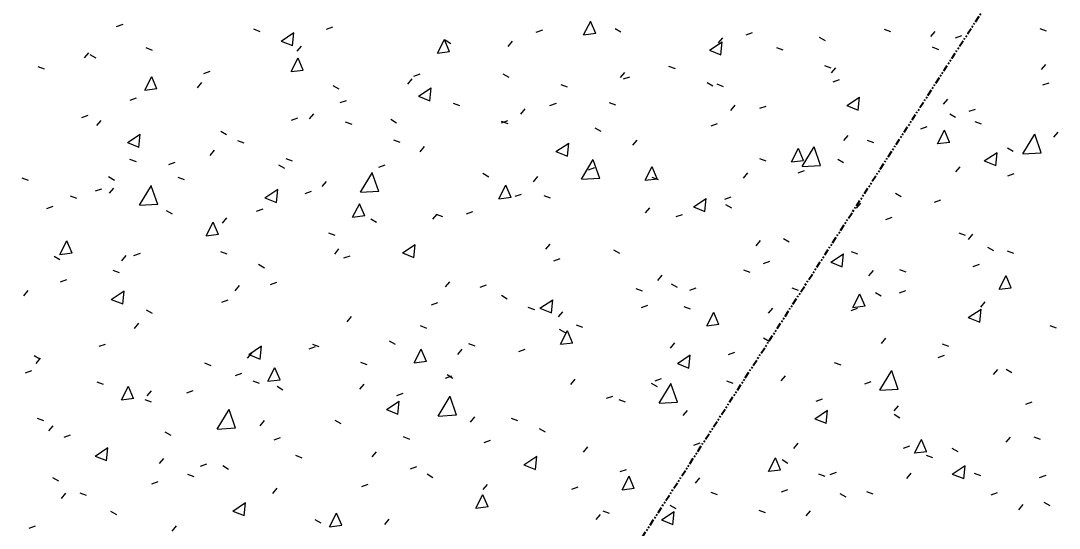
# Model space of a CAD drawing. Header units: centimetres. Extents: x -4512 to 25286, y -2765 to 13485.
# Drawn here: x 21457.6 to 21521.5, y 10960.1 to 10991.4 of the extents above; entities that cross this region are included whole.
import ezdxf

# ---------------------------------------------------------------- set-up
doc = ezdxf.new("R2010")
doc.units = ezdxf.units.CM
doc.linetypes.add('Grundgrenze', pattern=[0.9, 0.4, -0.1, 0.1, -0.1, 0.1, -0.1])
for name, color, linetype, lineweight in [('A-ANNO-DIMS', 7, 'Continuous', 5), ('A-ANNO-DIMS-50', 7, 'Continuous', 5), ('A-FLOR', 7, 'Continuous', 9), ('A-FLOR-PATT', 7, 'Continuous', 9)]:
    doc.layers.add(name, color=color, linetype=linetype, lineweight=lineweight)
doc.layers.add('C-PROP-LINE', color=96, linetype='Grundgrenze', lineweight=25, true_color=0x008000)
doc.styles.add('Arial Unicode MS_3', font='ARIALUNI.ttf', dxfattribs={"width": 0.8, "height": 9})
doc.dimstyles.new('M_1_100', dxfattribs={"dimscale": 30.48, "dimtxt": 9.052604, "dimasz": 0.098425, "dimexe": 0.246063, "dimexo": 0.0625, "dimgap": 0.032808, "dimtad": 1, "dimdec": 1, "dimrnd": 0.5, "dimdsep": 46, "dimtxsty": 'Arial Unicode MS_3', "dimblk1": 'OBLIQUE', "dimblk2": 'OBLIQUE', "dimsah": 1, "dimcen": 0.09, "dimazin": 0, "dimtfac": 1, "dimtdec": 4, "dimtix": 1, "dimtmove": 0, "dimatfit": 3, "dimfxl": 0.246063, "dimfxlon": 1, "dimtvp": 1, "dimtolj": 1, "dimtzin": 0, "dimlwd": 13, "dimlwe": 13, "dimarcsym": 2})

# ---------------------------------------------------------------- blocks, each defined once
blk = doc.blocks.new('FP_53-DD - FOK AF 300')
at = {"layer": 'A-FLOR-PATT', "color": 8, "lineweight": 5, "true_color": 0x787878}
for p, q in [((34786.866, 10991.012), (34787.257, 10991.153)), ((34795.292, 10990.865), (34795.684, 10990.719)), ((34799.786, 10990.849), (34800.177, 10990.99)), ((34812.7, 10990.678), (34813.091, 10990.819)), ((34815.613, 10990.512), (34816.047, 10991.353)), ((34816.361, 10990.596), (34816.045, 10991.343)), ((34817.544, 10990.9), (34817.905, 10990.688)), ((34834.107, 10990.863), (34834.498, 10990.717)), ((34843.698, 10990.891), (34844.09, 10990.744)), ((34796.984, 10990.124), (34797.772, 10990.645)), ((34796.984, 10990.124), (34797.69, 10989.841)), ((34797.69, 10989.829), (34797.773, 10990.633)), ((34806.609, 10989.377), (34807.044, 10990.218)), ((34807.357, 10989.461), (34807.042, 10990.208)), ((34807.085, 10990.188), (34807.446, 10989.976)), ((34810.976, 10989.79), (34811.243, 10990.11)), ((34815.612, 10990.513), (34816.362, 10990.608)), ((34823.911, 10990.009), (34824.178, 10990.328)), ((34825.608, 10990.5), (34825.999, 10990.64)), ((34830.11, 10990.367), (34830.471, 10990.155)), ((34836.986, 10990.393), (34837.252, 10990.712)), ((34838.511, 10990.314), (34838.901, 10990.454)), ((34788.653, 10989.714), (34789.045, 10989.569)), ((34797.974, 10989.491), (34798.241, 10989.811)), ((34806.609, 10989.378), (34807.359, 10989.473)), ((34823.36, 10989.562), (34824.147, 10990.082)), ((34823.36, 10989.562), (34824.065, 10989.278)), ((34824.065, 10989.266), (34824.147, 10990.07)), ((34827.477, 10989.725), (34827.869, 10989.579)), ((34837.071, 10989.756), (34837.463, 10989.609)), ((34784.882, 10989.083), (34785.149, 10989.402)), ((34785.224, 10989.292), (34785.586, 10989.08)), ((34797.602, 10988.237), (34798.037, 10989.079)), ((34798.351, 10988.322), (34798.035, 10989.069)), ((34782.013, 10988.561), (34782.405, 10988.416)), ((34792.236, 10988.126), (34792.627, 10988.267)), ((34797.602, 10988.239), (34798.353, 10988.334)), ((34817.872, 10987.87), (34818.139, 10988.189)), ((34820.846, 10988.585), (34821.238, 10988.439)), ((34830.443, 10988.619), (34830.834, 10988.473)), ((34830.865, 10988.157), (34831.131, 10988.475)), ((34843.791, 10988.363), (34844.057, 10988.682)), ((34788.593, 10987.094), (34789.028, 10987.936)), ((34789.341, 10987.179), (34789.026, 10987.926)), ((34791.844, 10987.242), (34792.111, 10987.562)), ((34804.788, 10987.473), (34805.055, 10987.792)), ((34805.154, 10987.96), (34805.545, 10988.101)), ((34810.642, 10988.103), (34811.003, 10987.891)), ((34818.066, 10987.787), (34818.457, 10987.928)), ((34823.211, 10987.574), (34823.572, 10987.362)), ((34830.972, 10987.606), (34831.363, 10987.746)), ((34843.873, 10987.417), (34844.263, 10987.557)), ((34788.592, 10987.096), (34789.343, 10987.191)), ((34800.18, 10987.386), (34800.541, 10987.175)), ((34805.448, 10986.724), (34806.236, 10987.244)), ((34806.153, 10986.429), (34806.236, 10987.233)), ((34814.214, 10987.443), (34814.605, 10987.297)), ((34823.812, 10987.479), (34824.204, 10987.333)), ((34787.707, 10986.491), (34788.098, 10986.633)), ((34800.627, 10986.329), (34801.018, 10986.47)), ((34805.448, 10986.724), (34806.153, 10986.44)), ((34807.579, 10986.298), (34807.971, 10986.152)), ((34813.542, 10986.159), (34813.933, 10986.299)), ((34817.18, 10986.338), (34817.572, 10986.192)), ((34831.817, 10986.153), (34832.604, 10986.672)), ((34832.522, 10985.857), (34832.604, 10986.66)), ((34837.756, 10986.23), (34838.023, 10986.549)), ((34798.745, 10985.328), (34799.011, 10985.647)), ((34811.746, 10985.627), (34812.013, 10985.946)), ((34824.682, 10985.846), (34824.948, 10986.165)), ((34826.45, 10985.981), (34826.841, 10986.121)), ((34831.817, 10986.153), (34832.521, 10985.868)), ((34838.148, 10985.644), (34838.509, 10985.431)), ((34839.353, 10985.795), (34839.744, 10985.935)), ((34784.713, 10985.41), (34785.105, 10985.552)), ((34785.652, 10984.919), (34785.919, 10985.238)), ((34797.635, 10985.25), (34798.026, 10985.391)), ((34800.943, 10985.151), (34801.335, 10985.005)), ((34803.738, 10985.303), (34804.099, 10985.091)), ((34810.546, 10985.194), (34810.938, 10985.048)), ((34810.551, 10985.082), (34810.942, 10985.223)), ((34823.461, 10984.906), (34823.852, 10985.046)), ((34839.693, 10985.164), (34840.084, 10985.018)), ((34787.524, 10983.869), (34788.312, 10984.391)), ((34788.23, 10983.575), (34788.313, 10984.379)), ((34793.273, 10984.583), (34793.634, 10984.371)), ((34816.311, 10984.779), (34816.672, 10984.567)), ((34836.365, 10984.722), (34836.756, 10984.862)), ((34837.397, 10983.804), (34837.831, 10984.645)), ((34838.144, 10983.888), (34837.828, 10984.635)), ((34842.648, 10983.179), (34843.381, 10984.393)), ((34843.777, 10983.231), (34843.378, 10984.38)), ((34844.562, 10984.201), (34844.828, 10984.519)), ((34787.524, 10983.869), (34788.23, 10983.586)), ((34794.305, 10984.002), (34794.697, 10983.856)), ((34803.911, 10984.048), (34804.303, 10983.902)), ((34813.91, 10983.322), (34814.698, 10983.842)), ((34814.616, 10983.026), (34814.698, 10983.83)), ((34818.643, 10983.707), (34818.909, 10984.026)), ((34831.635, 10983.994), (34831.902, 10984.313)), ((34833.065, 10984.028), (34833.456, 10983.882)), ((34837.396, 10983.806), (34838.146, 10983.9)), ((34792.614, 10983.079), (34792.881, 10983.398)), ((34805.559, 10983.31), (34805.826, 10983.629)), ((34813.91, 10983.322), (34814.615, 10983.038)), ((34828.4, 10982.678), (34828.834, 10983.519)), ((34829.147, 10982.762), (34828.832, 10983.509)), ((34829.063, 10982.401), (34829.797, 10983.615)), ((34830.192, 10982.453), (34829.794, 10983.602)), ((34840.272, 10982.741), (34841.059, 10983.26)), ((34840.977, 10982.445), (34841.059, 10983.249)), ((34841.703, 10983.555), (34842.063, 10983.343)), ((34842.648, 10983.181), (34843.78, 10983.245)), ((34787.666, 10982.85), (34788.058, 10982.705)), ((34790.085, 10982.526), (34790.476, 10982.667)), ((34796.832, 10982.5), (34797.193, 10982.289)), ((34797.274, 10982.9), (34797.666, 10982.754)), ((34803.004, 10982.363), (34803.395, 10982.504)), ((34815.471, 10981.613), (34816.206, 10982.828)), ((34816.601, 10981.666), (34816.202, 10982.815)), ((34826.435, 10982.889), (34826.826, 10982.743)), ((34828.399, 10982.68), (34829.149, 10982.774)), ((34829.063, 10982.402), (34830.195, 10982.467)), ((34831.252, 10982.854), (34831.613, 10982.642)), ((34840.272, 10982.741), (34840.977, 10982.457)), ((34801.873, 10980.817), (34802.608, 10982.032)), ((34803.003, 10980.87), (34802.605, 10982.019)), ((34809.408, 10981.981), (34809.769, 10981.769)), ((34812.517, 10981.465), (34812.784, 10981.784)), ((34815.918, 10982.192), (34816.309, 10982.333)), ((34819.4, 10981.548), (34819.834, 10982.389)), ((34820.148, 10981.632), (34819.832, 10982.379)), ((34825.453, 10981.684), (34825.719, 10982.002)), ((34828.826, 10982.014), (34829.217, 10982.154)), ((34838.528, 10982.068), (34838.794, 10982.387)), ((34841.729, 10981.827), (34842.119, 10981.967)), ((34781.025, 10981.697), (34781.417, 10981.551)), ((34786.364, 10981.777), (34786.726, 10981.565)), ((34788.268, 10980.011), (34789.003, 10981.227)), ((34789.399, 10980.066), (34789, 10981.214)), ((34790.635, 10981.749), (34791.027, 10981.604)), ((34799.515, 10981.165), (34799.782, 10981.484)), ((34810.397, 10980.414), (34810.832, 10981.256)), ((34811.145, 10980.499), (34810.829, 10981.245)), ((34815.471, 10981.615), (34816.604, 10981.681)), ((34819.399, 10981.55), (34820.15, 10981.644)), ((34819.803, 10981.749), (34820.195, 10981.603)), ((34783.995, 10980.597), (34784.387, 10980.451)), ((34785.556, 10980.891), (34785.947, 10981.033)), ((34786.422, 10980.756), (34786.689, 10981.075)), ((34795.991, 10980.474), (34796.78, 10980.995)), ((34796.697, 10980.18), (34796.78, 10980.984)), ((34798.478, 10980.731), (34798.869, 10980.872)), ((34801.873, 10980.818), (34803.006, 10980.885)), ((34810.397, 10980.416), (34811.147, 10980.511)), ((34811.394, 10980.564), (34811.785, 10980.704)), ((34813.17, 10980.605), (34813.562, 10980.46)), ((34824.304, 10980.388), (34824.695, 10980.529)), ((34834.807, 10980.766), (34835.168, 10980.554)), ((34782.562, 10979.81), (34782.953, 10979.952)), ((34788.268, 10980.012), (34789.402, 10980.08)), ((34795.991, 10980.474), (34796.697, 10980.191)), ((34801.391, 10979.276), (34801.826, 10980.118)), ((34802.139, 10979.361), (34801.824, 10980.107)), ((34822.371, 10979.917), (34823.158, 10980.437)), ((34822.371, 10979.918), (34823.076, 10979.634)), ((34823.076, 10979.622), (34823.158, 10980.426)), ((34824.354, 10980.062), (34824.715, 10979.85)), ((34832.407, 10979.832), (34832.673, 10980.151)), ((34837.209, 10980.205), (34837.599, 10980.345)), ((34789.924, 10979.696), (34790.286, 10979.484)), ((34793.385, 10978.917), (34793.652, 10979.236)), ((34795.485, 10979.652), (34795.876, 10979.793)), ((34801.391, 10979.278), (34802.141, 10979.373)), ((34806.33, 10979.148), (34806.597, 10979.467)), ((34806.535, 10979.46), (34806.927, 10979.315)), ((34808.403, 10979.487), (34808.794, 10979.627)), ((34819.414, 10979.545), (34819.681, 10979.864)), ((34821.315, 10979.313), (34821.706, 10979.454)), ((34834.221, 10979.132), (34834.612, 10979.272)), ((34792.382, 10978.134), (34792.817, 10978.976)), ((34793.131, 10978.219), (34792.815, 10978.965)), ((34802.504, 10979.181), (34802.865, 10978.969)), ((34792.382, 10978.135), (34793.133, 10978.231)), ((34799.899, 10978.313), (34800.29, 10978.167)), ((34827.91, 10977.976), (34828.271, 10977.764)), ((34838.712, 10978.31), (34839.103, 10978.164)), ((34839.299, 10977.907), (34839.566, 10978.226)), ((34783.37, 10976.987), (34783.805, 10977.829)), ((34784.119, 10977.073), (34783.803, 10977.819)), ((34800.287, 10977.003), (34800.553, 10977.322)), ((34804.457, 10977.077), (34805.245, 10977.598)), ((34805.163, 10976.782), (34805.246, 10977.586)), ((34813.289, 10977.303), (34813.556, 10977.622)), ((34826.224, 10977.522), (34826.491, 10977.841)), ((34840.473, 10977.439), (34840.834, 10977.227)), ((34783.015, 10976.888), (34783.376, 10976.677)), ((34783.37, 10976.989), (34784.121, 10977.085)), ((34787.193, 10976.594), (34787.46, 10976.913)), ((34787.934, 10976.928), (34788.326, 10977.069)), ((34793.26, 10977.163), (34793.652, 10977.017)), ((34800.856, 10976.767), (34801.247, 10976.908)), ((34804.457, 10977.077), (34805.163, 10976.794)), ((34813.772, 10976.599), (34814.162, 10976.739)), ((34817.453, 10977.267), (34817.815, 10977.056)), ((34830.83, 10976.511), (34831.617, 10977.031)), ((34831.535, 10976.216), (34831.617, 10977.019)), ((34832.083, 10977.173), (34832.475, 10977.027)), ((34841.677, 10977.203), (34842.068, 10977.057)), ((34795.598, 10976.378), (34795.959, 10976.167)), ((34825.453, 10976.033), (34825.845, 10975.888)), ((34826.681, 10976.422), (34827.072, 10976.563)), ((34830.83, 10976.511), (34831.535, 10976.228)), ((34835.049, 10976.067), (34835.44, 10975.921)), ((34839.586, 10976.238), (34839.976, 10976.378)), ((34783.405, 10975.292), (34783.796, 10975.434)), ((34786.621, 10976.011), (34787.013, 10975.865)), ((34820.186, 10975.384), (34820.452, 10975.703)), ((34833.179, 10975.672), (34833.446, 10975.99)), ((34841.185, 10974.843), (34841.619, 10975.683)), ((34841.933, 10974.926), (34841.617, 10975.673)), ((34781.146, 10974.443), (34781.413, 10974.762)), ((34794.157, 10974.755), (34794.424, 10975.074)), ((34796.329, 10975.135), (34796.72, 10975.276)), ((34807.102, 10974.986), (34807.368, 10975.306)), ((34809.247, 10974.97), (34809.638, 10975.11)), ((34818.821, 10974.892), (34819.213, 10974.746)), ((34821.011, 10975.183), (34821.372, 10974.971)), ((34822.159, 10974.796), (34822.55, 10974.937)), ((34828.419, 10974.928), (34828.811, 10974.783)), ((34835.065, 10974.615), (34835.456, 10974.756)), ((34841.185, 10974.845), (34841.935, 10974.938)), ((34786.532, 10974.221), (34787.32, 10974.742)), ((34786.532, 10974.221), (34787.238, 10973.938)), ((34787.238, 10973.927), (34787.321, 10974.73)), ((34793.336, 10974.055), (34793.727, 10974.197)), ((34810.551, 10974.47), (34810.913, 10974.259)), ((34812.922, 10973.678), (34813.709, 10974.198)), ((34813.627, 10973.383), (34813.71, 10974.187)), ((34832.189, 10973.718), (34832.623, 10974.558)), ((34832.937, 10973.802), (34832.621, 10974.548)), ((34833.577, 10974.651), (34833.938, 10974.439)), ((34788.69, 10973.573), (34789.051, 10973.362)), ((34806.256, 10973.892), (34806.647, 10974.033)), ((34812.187, 10973.748), (34812.579, 10973.603)), ((34812.922, 10973.678), (34813.627, 10973.395)), ((34819.169, 10973.721), (34819.56, 10973.862)), ((34821.788, 10973.788), (34822.18, 10973.642)), ((34826.997, 10973.362), (34827.263, 10973.68)), ((34832.077, 10973.542), (34832.468, 10973.682)), ((34832.189, 10973.72), (34832.939, 10973.814)), ((34839.288, 10973.103), (34840.074, 10973.622)), ((34839.993, 10972.808), (34840.075, 10973.611)), ((34840.072, 10973.747), (34840.338, 10974.065)), ((34801.059, 10972.842), (34801.325, 10973.161)), ((34814.061, 10973.142), (34814.328, 10973.461)), ((34823.19, 10972.589), (34823.624, 10973.43)), ((34823.938, 10972.673), (34823.622, 10973.419)), ((34839.288, 10973.103), (34839.993, 10972.819)), ((34787.965, 10972.432), (34788.232, 10972.752)), ((34805.552, 10972.602), (34805.944, 10972.457)), ((34814.11, 10972.387), (34814.471, 10972.175)), ((34814.188, 10971.456), (34814.622, 10972.297)), ((34814.936, 10971.54), (34814.62, 10972.287)), ((34815.155, 10972.645), (34815.547, 10972.499)), ((34823.19, 10972.591), (34823.94, 10972.685)), ((34844.301, 10972.614), (34844.692, 10972.468)), ((34803.648, 10971.671), (34804.009, 10971.459)), ((34826.68, 10971.86), (34827.041, 10971.648)), ((34833.952, 10971.512), (34834.218, 10971.83)), ((34785.785, 10971.33), (34786.176, 10971.471)), ((34795.002, 10970.829), (34795.79, 10971.35)), ((34795.708, 10970.534), (34795.79, 10971.338)), ((34798.708, 10971.172), (34799.099, 10971.313)), ((34798.915, 10971.454), (34799.307, 10971.309)), ((34805.183, 10970.319), (34805.617, 10971.16)), ((34805.931, 10970.403), (34805.615, 10971.15)), ((34807.874, 10970.826), (34808.141, 10971.145)), ((34808.521, 10971.5), (34808.912, 10971.355)), ((34811.625, 10971.006), (34812.016, 10971.147)), ((34814.188, 10971.458), (34814.938, 10971.552)), ((34820.959, 10971.224), (34821.225, 10971.542)), ((34824.537, 10970.832), (34824.928, 10970.972)), ((34837.673, 10971.479), (34838.065, 10971.333)), ((34781.78, 10970.766), (34782.142, 10970.555)), ((34781.918, 10970.282), (34782.185, 10970.601)), ((34792.276, 10970.304), (34792.668, 10970.158)), ((34794.929, 10970.594), (34795.196, 10970.914)), ((34795.002, 10970.829), (34795.707, 10970.546)), ((34801.884, 10970.353), (34802.276, 10970.207)), ((34805.182, 10970.32), (34805.933, 10970.415)), ((34821.385, 10970.277), (34822.172, 10970.797)), ((34821.385, 10970.277), (34822.09, 10969.994)), ((34822.09, 10969.982), (34822.172, 10970.785)), ((34831.044, 10970.341), (34831.436, 10970.196)), ((34837.443, 10970.65), (34837.833, 10970.791)), ((34781.255, 10969.694), (34781.647, 10969.836)), ((34794.181, 10969.539), (34794.572, 10969.68)), ((34796.175, 10969.177), (34796.609, 10970.019)), ((34796.923, 10969.262), (34796.607, 10970.009)), ((34833.851, 10968.621), (34834.584, 10969.834)), ((34834.98, 10968.673), (34834.581, 10969.821)), ((34840.845, 10969.587), (34841.112, 10969.906)), ((34841.619, 10969.932), (34841.98, 10969.72)), ((34785.636, 10969.151), (34786.028, 10969.006)), ((34795.246, 10969.203), (34795.638, 10969.058)), ((34796.174, 10969.179), (34796.925, 10969.274)), ((34801.831, 10968.682), (34802.098, 10969.001)), ((34807.1, 10969.376), (34807.491, 10969.517)), ((34807.207, 10969.589), (34807.568, 10969.377)), ((34814.834, 10968.982), (34815.101, 10969.301)), ((34819.78, 10969.066), (34820.142, 10968.855)), ((34820.014, 10969.206), (34820.405, 10969.346)), ((34820.26, 10967.834), (34820.993, 10969.048)), ((34821.39, 10967.887), (34820.99, 10969.035)), ((34824.413, 10969.202), (34824.805, 10969.056)), ((34827.77, 10969.202), (34828.036, 10969.521)), ((34832.923, 10969.027), (34833.313, 10969.167)), ((34787.163, 10968.032), (34787.598, 10968.874)), ((34787.912, 10968.117), (34787.596, 10968.864)), ((34788.738, 10968.272), (34789.005, 10968.591)), ((34791.188, 10968.46), (34791.579, 10968.601)), ((34796.742, 10968.869), (34797.103, 10968.658)), ((34804.109, 10968.299), (34804.5, 10968.439)), ((34833.851, 10968.622), (34834.983, 10968.687)), ((34787.163, 10968.034), (34787.914, 10968.129)), ((34788.607, 10968.052), (34788.999, 10967.906)), ((34803.47, 10967.435), (34804.258, 10967.955)), ((34804.176, 10967.14), (34804.258, 10967.944)), ((34806.662, 10967.039), (34807.396, 10968.253)), ((34807.792, 10967.092), (34807.393, 10968.24)), ((34817.025, 10968.13), (34817.415, 10968.27)), ((34817.781, 10968.059), (34818.173, 10967.914)), ((34820.26, 10967.836), (34821.392, 10967.902)), ((34829.934, 10967.953), (34830.325, 10968.094)), ((34842.838, 10967.769), (34843.228, 10967.909)), ((34793.058, 10966.234), (34793.792, 10967.449)), ((34794.189, 10966.288), (34793.789, 10967.436)), ((34803.47, 10967.435), (34804.176, 10967.152)), ((34806.662, 10967.04), (34807.795, 10967.107)), ((34821.732, 10967.064), (34821.998, 10967.383)), ((34829.846, 10966.874), (34830.633, 10967.393)), ((34830.552, 10966.579), (34830.634, 10967.382)), ((34834.724, 10967.144), (34835.085, 10966.932)), ((34834.726, 10967.353), (34834.992, 10967.671)), ((34781.965, 10966.898), (34782.358, 10966.753)), ((34782.691, 10966.122), (34782.958, 10966.441)), ((34795.702, 10966.435), (34795.969, 10966.754)), ((34800.302, 10966.788), (34800.664, 10966.577)), ((34808.647, 10966.667), (34808.914, 10966.986)), ((34811.147, 10966.915), (34811.539, 10966.77)), ((34829.846, 10966.874), (34830.552, 10966.591)), ((34783.636, 10965.733), (34784.027, 10965.875)), ((34789.834, 10966.065), (34790.196, 10965.853)), ((34793.058, 10966.235), (34794.191, 10966.303)), ((34812.879, 10966.27), (34813.241, 10966.059)), ((34796.561, 10965.578), (34796.952, 10965.719)), ((34804.511, 10965.769), (34804.903, 10965.623)), ((34809.48, 10965.414), (34809.871, 10965.555)), ((34822.394, 10965.243), (34822.784, 10965.383)), ((34828.544, 10965.043), (34828.81, 10965.362)), ((34835.301, 10965.063), (34835.692, 10965.203)), ((34835.982, 10964.762), (34836.415, 10965.602)), ((34836.729, 10964.846), (34836.413, 10965.592)), ((34841.619, 10965.429), (34841.885, 10965.747)), ((34843.323, 10965.764), (34843.715, 10965.618)), ((34785.543, 10964.576), (34786.331, 10965.098)), ((34785.543, 10964.576), (34786.249, 10964.294)), ((34786.249, 10964.282), (34786.332, 10965.086)), ((34797.874, 10964.62), (34798.266, 10964.474)), ((34802.605, 10964.523), (34802.871, 10964.842)), ((34811.937, 10964.039), (34812.724, 10964.559)), ((34812.643, 10963.744), (34812.724, 10964.547)), ((34815.608, 10964.823), (34815.874, 10965.142)), ((34835.982, 10964.764), (34836.731, 10964.857)), ((34836.695, 10964.628), (34837.087, 10964.482)), ((34838.28, 10965.058), (34838.641, 10964.847)), ((34789.511, 10964.113), (34789.778, 10964.432)), ((34792.033, 10963.945), (34792.424, 10964.086)), ((34793.396, 10963.985), (34793.757, 10963.774)), ((34804.955, 10963.784), (34805.346, 10963.925)), ((34811.937, 10964.039), (34812.642, 10963.756)), ((34826.984, 10963.634), (34827.417, 10964.474)), ((34827.731, 10963.718), (34827.415, 10964.464)), ((34827.826, 10964.354), (34828.188, 10964.142)), ((34838.306, 10963.469), (34839.093, 10963.988)), ((34839.012, 10963.174), (34839.093, 10963.976)), ((34782.925, 10963.258), (34783.287, 10963.047)), ((34791.234, 10963.469), (34791.627, 10963.323)), ((34805.976, 10963.472), (34806.338, 10963.261)), ((34817.87, 10963.616), (34818.261, 10963.756)), ((34817.982, 10962.502), (34818.416, 10963.342)), ((34818.73, 10962.586), (34818.414, 10963.332)), ((34826.983, 10963.636), (34827.733, 10963.73)), ((34830.066, 10963.49), (34830.457, 10963.344)), ((34830.78, 10963.439), (34831.171, 10963.58)), ((34835.5, 10963.194), (34835.766, 10963.513)), ((34838.307, 10963.469), (34839.011, 10963.185)), ((34839.662, 10963.523), (34840.053, 10963.377)), ((34843.684, 10963.255), (34844.075, 10963.395)), ((34789.04, 10962.864), (34789.431, 10963.006)), ((34801.963, 10962.706), (34802.354, 10962.847)), ((34809.421, 10962.508), (34809.688, 10962.827)), ((34814.88, 10962.54), (34815.271, 10962.68)), ((34822.506, 10962.906), (34822.772, 10963.225)), ((34783.464, 10961.963), (34783.731, 10962.282)), ((34784.594, 10962.315), (34784.986, 10962.17)), ((34796.476, 10962.276), (34796.743, 10962.595)), ((34808.978, 10961.366), (34809.412, 10962.206)), ((34809.726, 10961.45), (34809.41, 10962.196)), ((34817.982, 10962.503), (34818.732, 10962.598)), ((34823.435, 10962.35), (34823.826, 10962.204)), ((34827.792, 10962.365), (34828.182, 10962.506)), ((34831.384, 10962.269), (34831.745, 10962.058)), ((34833.033, 10962.386), (34833.424, 10962.24)), ((34840.697, 10962.183), (34841.088, 10962.324)), ((34794.015, 10961.188), (34794.803, 10961.708)), ((34794.721, 10960.893), (34794.803, 10961.697)), ((34808.977, 10961.367), (34809.728, 10961.462)), ((34820.928, 10961.561), (34821.289, 10961.349)), ((34842.394, 10961.271), (34842.66, 10961.59)), ((34843.948, 10961.734), (34844.309, 10961.522)), ((34786.487, 10961.18), (34786.849, 10960.969)), ((34794.015, 10961.188), (34794.721, 10960.905)), ((34799.97, 10960.225), (34800.405, 10961.066)), ((34800.719, 10960.31), (34800.402, 10961.056)), ((34816.382, 10960.665), (34816.648, 10960.984)), ((34816.802, 10961.207), (34817.193, 10961.061)), ((34820.402, 10960.641), (34821.189, 10961.161)), ((34821.108, 10960.346), (34821.19, 10961.149)), ((34826.402, 10961.246), (34826.794, 10961.1)), ((34829.318, 10960.886), (34829.585, 10961.204)), ((34781.487, 10960.138), (34781.879, 10960.279)), ((34790.285, 10959.954), (34790.552, 10960.273)), ((34799.072, 10960.671), (34799.433, 10960.46)), ((34799.97, 10960.227), (34800.721, 10960.322)), ((34803.379, 10960.365), (34803.645, 10960.684)), ((34820.402, 10960.641), (34821.107, 10960.358))]:
    blk.add_line(p, q, dxfattribs=at)
blk = doc.blocks.new('Family - ___-3356438-DD - FOK AF 300')
at = {"layer": 'C-PROP-LINE', "color": 1, "true_color": 0xff0000}
blk.add_arc((31751.085, 12946.577), 4399.161, 307.081801, 334.045003, dxfattribs=at)
blk = doc.blocks.new('Family - ___-3356490-DD - FOK AF 300')
at = {"layer": 'C-PROP-LINE', "color": 1, "true_color": 0xff0000}
blk.add_line((33969.011, 9644.459), (36027.415, 12828.436), dxfattribs=at)
blk = doc.blocks.new('Family - ___-4252337-DD - FOK AF 300')
at = {"layer": 'C-PROP-LINE', "color": 5, "lineweight": 35, "true_color": 0x0000ff}
blk.add_arc((31751.085, 12946.577), 4399.161, 307.081801, 334.045003, dxfattribs=at)
blk = doc.blocks.new('DIMBLOCK27-DD - FOK AF 300')
at = {"layer": 'A-ANNO-DIMS-50', "lineweight": 13}
for p, q in [((23387.219, 12863.386), (23381.196, 12867.855)), ((23387.219, 12863.386), (23386.908, 12865.485)), ((21152.443, 9850.934), (23387.219, 12863.386)), ((23387.219, 12863.386), (23387.53, 12861.288)), ((23387.219, 12863.386), (23393.243, 12858.918)), ((21152.443, 9850.934), (21146.419, 9855.402)), ((21152.443, 9850.934), (21152.132, 9853.032)), ((21152.443, 9850.934), (21152.754, 9848.835)), ((21152.443, 9850.934), (21158.466, 9846.465))]:
    blk.add_line(p, q, dxfattribs=at)
at = {"layer": 'A-ANNO-DIMS-50', "color": 0, "lineweight": 13, "insert": (22252.254, 11354.753), "char_height": 9, "width": 29.77301, "attachment_point": 1, "rotation": 53.43027, "line_spacing_factor": 1.117605, "style": 'Arial Unicode MS_3'}
blk.add_mtext('3.751', dxfattribs=at)
blk = doc.blocks.new('_Oblique')
at = {"color": 0, "linetype": 'ByBlock', "lineweight": -2}
blk.add_line((-0.5, -0.5), (0.5, 0.5), dxfattribs=at)
blk = doc.blocks.new('DIMBLOCK54-DD - FOK AF 300')
at = {"layer": 'A-ANNO-DIMS-50', "lineweight": 13}
for p, q in [((20425.353, 11705.913), (20429.821, 11711.937)), ((20425.353, 11705.913), (20427.451, 11706.224)), ((20425.353, 11705.913), (20420.884, 11699.89)), ((20425.353, 11705.913), (20423.254, 11705.602)), ((21496.731, 10911.115), (20425.353, 11705.913)), ((21496.731, 10911.115), (21501.2, 10917.139)), ((21496.731, 10911.115), (21492.263, 10905.092)), ((21496.731, 10911.115), (21494.633, 10910.804)), ((21496.731, 10911.115), (21498.83, 10911.426))]:
    blk.add_line(p, q, dxfattribs=at)
at = {"layer": 'A-ANNO-DIMS-50', "color": 0, "lineweight": 13, "insert": (20958.635, 11326.091), "char_height": 9, "width": 29.77301, "attachment_point": 1, "rotation": 323.43027, "line_spacing_factor": 1.117605, "style": 'Arial Unicode MS_3'}
blk.add_mtext('1.334', dxfattribs=at)

msp = doc.modelspace()

# ---------------------------------------------------------------- block references
at = {"layer": 'A-FLOR', "color": 254, "lineweight": 5, "true_color": 0xcfcfcf}
msp.add_blockref('FP_53-DD - FOK AF 300', (-13323.377, 0), dxfattribs=at)
at = {"layer": 'C-PROP-LINE', "color": 5, "lineweight": 35, "true_color": 0x0000ff}
msp.add_blockref('Family - ___-4252337-DD - FOK AF 300', (-13323.377, 0), dxfattribs=at)
at = {"layer": 'C-PROP-LINE', "color": 1, "true_color": 0xff0000}
for name in ['Family - ___-3356438-DD - FOK AF 300', 'Family - ___-3356490-DD - FOK AF 300']:
    msp.add_blockref(name, (-13323.377, 0), dxfattribs=at)

# ---------------------------------------------------------------- dimensions: what is measured, and where the dimension line sits
at = {"layer": 'A-ANNO-DIMS', "lineweight": 13}
for base, p1, p2, angle, override, picture, middle in [((23387.219, 12863.386), (21146.419, 9855.402), (23381.196, 12867.855), 53.43027, {"dimpost": '<>', "dimfxl": 3750.879752}, 'DIMBLOCK27-DD - FOK AF 300', (22265.335, 11360.496)), ((20425.353, 11705.913), (21492.263, 10905.092), (20420.884, 11699.89), 323.43027, {"dimpost": '<>', "dimfxl": 1334}, 'DIMBLOCK54-DD - FOK AF 300', (20964.378, 11313.01))]:
    dim = msp.add_linear_dim(base=base, p1=p1, p2=p2, angle=angle, dimstyle='M_1_100', override=override, dxfattribs=at)
    dim.commit()
    dim.dimension.update_dxf_attribs({"geometry": picture, "text_midpoint": middle})

doc.saveas('drawing.dxf')
